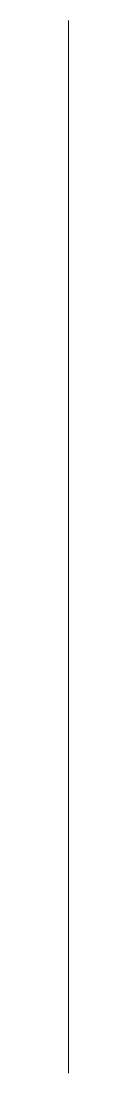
# Model space of a CAD drawing. Extents: x 65572 to 72871, y 30718 to 33858.
# Drawn here: x 67087.34 to 67087.34, y 32422.27 to 32430.98 of the extents above; entities that cross this region are included whole.
import ezdxf

# ---------------------------------------------------------------- set-up
doc = ezdxf.new("R2010")
doc.units = 0
doc.header["$LTSCALE"] = 0.5
doc.header["$MEASUREMENT"] = 0
doc.layers.add('Layout', color=154, linetype='CONTINUOUS', lineweight=5)

msp = doc.modelspace()

# ---------------------------------------------------------------- linework, layer by layer
at = {"layer": 'Layout', "linetype": 'ByBlock'}
msp.add_lwpolyline([(67087.336614, 32430.987653), (67087.336614, 32430.983289), (67087.336614, 32430.978925), (67087.336614, 32430.974562), (67087.336614, 32430.970198), (67087.336614, 32430.965834), (67087.336614, 32430.96147), (67087.336614, 32430.957107), (67087.336614, 32430.952743), (67087.336614, 32430.948379), (67087.336614, 32430.944015), (67087.336614, 32430.939652), (67087.336614, 32430.935288), (67087.336614, 32430.930924), (67087.336614, 32430.92656), (67087.336614, 32430.922197), (67087.336614, 32430.917833), (67087.336614, 32430.913469), (67087.336614, 32430.909105), (67087.336614, 32430.904742), (67087.336614, 32430.900378), (67087.336614, 32430.896014), (67087.336614, 32430.89165), (67087.336614, 32430.887287), (67087.336614, 32430.882923), (67087.336614, 32430.878559), (67087.336614, 32430.874195), (67087.336614, 32430.869832), (67087.336614, 32430.865468), (67087.336614, 32430.861104), (67087.336614, 32430.85674), (67087.336614, 32430.852377), (67087.336614, 32430.848013), (67087.336614, 32430.843649), (67087.336614, 32430.839285), (67087.336614, 32430.834922), (67087.336614, 32430.830558), (67087.336614, 32430.826194), (67087.336614, 32430.82183), (67087.336614, 32430.817467), (67087.336614, 32430.813103), (67087.336614, 32430.808739), (67087.336614, 32430.804375), (67087.336614, 32430.800012), (67087.336614, 32430.795648), (67087.336614, 32430.791284), (67087.336614, 32430.78692), (67087.336614, 32430.782557), (67087.336614, 32430.778193), (67087.336614, 32430.773829), (67087.336614, 32430.769465), (67087.336614, 32430.765102), (67087.336614, 32430.760738), (67087.336614, 32430.756374), (67087.336614, 32430.75201), (67087.336614, 32430.747647), (67087.336614, 32430.743283), (67087.336614, 32430.738919), (67087.336614, 32430.734556), (67087.336614, 32430.730192), (67087.336614, 32430.725828), (67087.336614, 32430.721464), (67087.336614, 32430.717101), (67087.336614, 32430.712737), (67087.336614, 32430.708373), (67087.336614, 32430.704009), (67087.336614, 32430.699646), (67087.336614, 32430.695282), (67087.336614, 32430.690918), (67087.336614, 32430.686554), (67087.336614, 32430.682191), (67087.336614, 32430.677827), (67087.336614, 32430.673463), (67087.336614, 32430.669099), (67087.336614, 32430.664736), (67087.336614, 32430.660372), (67087.336614, 32430.656008), (67087.336614, 32430.651644), (67087.336614, 32430.647281), (67087.336614, 32430.642917), (67087.336614, 32430.638553), (67087.336614, 32430.634189), (67087.336614, 32430.629826), (67087.336614, 32430.625462), (67087.336614, 32430.621098), (67087.336614, 32430.616734), (67087.336614, 32430.612371), (67087.336614, 32430.608007), (67087.336614, 32430.603643), (67087.336614, 32430.599279), (67087.336614, 32430.594916), (67087.336614, 32430.590552), (67087.336614, 32430.586188), (67087.336614, 32430.581824), (67087.336614, 32430.577461), (67087.336614, 32430.573097), (67087.336614, 32430.568733), (67087.336614, 32430.564369), (67087.336614, 32430.560006), (67087.336614, 32430.555642), (67087.336614, 32430.551278), (67087.336614, 32430.546914), (67087.336614, 32430.542551), (67087.336614, 32430.538187), (67087.336614, 32430.533823), (67087.336614, 32430.529459), (67087.336614, 32430.525096), (67087.336614, 32430.520732), (67087.336614, 32430.516368), (67087.336614, 32430.512004), (67087.336614, 32430.507641), (67087.336614, 32430.503277), (67087.336614, 32430.498913), (67087.336614, 32430.494549), (67087.336614, 32430.490186), (67087.336614, 32430.485822), (67087.336614, 32430.481458), (67087.336614, 32430.477094), (67087.336614, 32430.472731), (67087.336614, 32430.468367), (67087.336614, 32430.464003), (67087.336614, 32430.459639), (67087.336614, 32430.455276), (67087.336614, 32430.450912), (67087.336614, 32430.446548), (67087.336614, 32430.442184), (67087.336614, 32430.437821), (67087.336614, 32430.433457), (67087.336614, 32430.429093), (67087.336614, 32430.424729), (67087.336614, 32430.420366), (67087.336614, 32430.416002), (67087.336614, 32430.411638), (67087.336614, 32430.407274), (67087.336614, 32430.402911), (67087.336614, 32430.398547), (67087.336614, 32430.394183), (67087.336614, 32430.389819), (67087.336614, 32430.385456), (67087.336614, 32430.381092), (67087.336614, 32430.376728), (67087.336614, 32430.372364), (67087.336614, 32430.368001), (67087.336614, 32430.363637), (67087.336614, 32430.359273), (67087.336614, 32430.35491), (67087.336614, 32430.350546), (67087.336614, 32430.346182), (67087.336614, 32430.341818), (67087.336614, 32430.337455), (67087.336614, 32430.333091), (67087.336614, 32430.328727), (67087.336614, 32430.324363), (67087.336614, 32430.32), (67087.336614, 32430.315636), (67087.336614, 32430.311272), (67087.336614, 32430.306908), (67087.336614, 32430.302545), (67087.336614, 32430.298181), (67087.336614, 32430.293817), (67087.336614, 32430.289453), (67087.336614, 32430.28509), (67087.336614, 32430.280726), (67087.336614, 32430.276362), (67087.336614, 32430.271998), (67087.336614, 32430.267635), (67087.336614, 32430.263271), (67087.336614, 32430.258907), (67087.336614, 32430.254543), (67087.336614, 32430.25018), (67087.336614, 32430.245816), (67087.336614, 32430.241452), (67087.336614, 32430.237088), (67087.336614, 32430.232725), (67087.336614, 32430.228361), (67087.336614, 32430.223997), (67087.336614, 32430.219633), (67087.336614, 32430.21527), (67087.336614, 32430.210906), (67087.336614, 32430.206542), (67087.336614, 32430.202178), (67087.336614, 32430.197815), (67087.336614, 32430.193451), (67087.336614, 32430.189087), (67087.336614, 32430.184723), (67087.336614, 32430.18036), (67087.336614, 32430.175996), (67087.336614, 32430.171632), (67087.336614, 32430.167268), (67087.336614, 32430.162905), (67087.336614, 32430.158541), (67087.336614, 32430.154177), (67087.336614, 32430.149813), (67087.336614, 32430.14545), (67087.336614, 32430.141086), (67087.336614, 32430.136722), (67087.336614, 32430.132358), (67087.336614, 32430.127995), (67087.336614, 32430.123631), (67087.336614, 32430.119267), (67087.336614, 32430.114903), (67087.336614, 32430.11054), (67087.336614, 32430.106176), (67087.336614, 32430.101812), (67087.336614, 32430.097448), (67087.336614, 32430.093085), (67087.336614, 32430.088721), (67087.336614, 32430.084357), (67087.336614, 32430.079993), (67087.336614, 32430.07563), (67087.336614, 32430.071266), (67087.336614, 32430.066902), (67087.336614, 32430.062538), (67087.336614, 32430.058175), (67087.336614, 32430.053811), (67087.336614, 32430.049447), (67087.336614, 32430.045083), (67087.336614, 32430.04072), (67087.336614, 32430.036356), (67087.336614, 32430.031992), (67087.336614, 32430.027628), (67087.336614, 32430.023265), (67087.336614, 32430.018901), (67087.336614, 32430.014537), (67087.336614, 32430.010173), (67087.336614, 32430.00581), (67087.336614, 32430.001446), (67087.336614, 32429.997082), (67087.336614, 32429.992718), (67087.336614, 32429.988355), (67087.336614, 32429.983991), (67087.336614, 32429.979627), (67087.336614, 32429.975264), (67087.336614, 32429.9709), (67087.336614, 32429.966536), (67087.336614, 32429.962172), (67087.336614, 32429.957809), (67087.336614, 32429.953445), (67087.336614, 32429.949081), (67087.336614, 32429.944717), (67087.336614, 32429.940354), (67087.336614, 32429.93599), (67087.336614, 32429.931626), (67087.336614, 32429.927262), (67087.336614, 32429.922899), (67087.336614, 32429.918535), (67087.336614, 32429.914171), (67087.336614, 32429.909807), (67087.336614, 32429.905444), (67087.336614, 32429.90108), (67087.336614, 32429.896716), (67087.336614, 32429.892352), (67087.336614, 32429.887989), (67087.336614, 32429.883625), (67087.336614, 32429.879261), (67087.336614, 32429.874897), (67087.336614, 32429.870534), (67087.336614, 32429.86617), (67087.336614, 32429.861806), (67087.336614, 32429.857442), (67087.336614, 32429.853079), (67087.336614, 32429.848715), (67087.336614, 32429.844351), (67087.336614, 32429.839987), (67087.336614, 32429.835624), (67087.336614, 32429.83126), (67087.336614, 32429.826896), (67087.336614, 32429.822532), (67087.336614, 32429.818169), (67087.336614, 32429.813805), (67087.336614, 32429.809441), (67087.336614, 32429.805077), (67087.336614, 32429.800714), (67087.336614, 32429.79635), (67087.336614, 32429.791986), (67087.336614, 32429.787622), (67087.336614, 32429.783259), (67087.336614, 32429.778895), (67087.336614, 32429.774531), (67087.336614, 32429.770167), (67087.336614, 32429.765804), (67087.336614, 32429.76144), (67087.336614, 32429.757076), (67087.336614, 32429.752712), (67087.336614, 32429.748349), (67087.336614, 32429.743985), (67087.336614, 32429.739621), (67087.336614, 32429.735257), (67087.336614, 32429.730894), (67087.336614, 32429.72653), (67087.336614, 32429.722166), (67087.336614, 32429.717802), (67087.336614, 32429.713439), (67087.336614, 32429.709075), (67087.336614, 32429.704711), (67087.336614, 32429.700347), (67087.336614, 32429.695984), (67087.336614, 32429.69162), (67087.336614, 32429.687256), (67087.336614, 32429.682892), (67087.336614, 32429.678529), (67087.336614, 32429.674165), (67087.336614, 32429.669801), (67087.336614, 32429.665437), (67087.336614, 32429.661074), (67087.336614, 32429.65671), (67087.336614, 32429.652346), (67087.336614, 32429.647982), (67087.336614, 32429.643619), (67087.336614, 32429.639255), (67087.336614, 32429.634891), (67087.336614, 32429.630527), (67087.336614, 32429.626164), (67087.336614, 32429.6218), (67087.336614, 32429.617436), (67087.336614, 32429.613073), (67087.336614, 32429.608709), (67087.336614, 32429.604345), (67087.336614, 32429.599981), (67087.336614, 32429.595618), (67087.336614, 32429.591254), (67087.336614, 32429.58689), (67087.336614, 32429.582526), (67087.336614, 32429.578163), (67087.336614, 32429.573799), (67087.336614, 32429.569435), (67087.336614, 32429.565071), (67087.336614, 32429.560708), (67087.336614, 32429.556344), (67087.336614, 32429.55198), (67087.336614, 32429.547616), (67087.336614, 32429.542883), (67087.336614, 32429.537658), (67087.336614, 32429.532433), (67087.336614, 32429.527207), (67087.336614, 32429.521982), (67087.336614, 32429.516756), (67087.336614, 32429.511531), (67087.336614, 32429.506306), (67087.336614, 32429.50108), (67087.336614, 32429.495855), (67087.336614, 32429.49063), (67087.336614, 32429.485404), (67087.336614, 32429.480179), (67087.336614, 32429.474954), (67087.336614, 32429.469728), (67087.336614, 32429.464503), (67087.336614, 32429.459277), (67087.336614, 32429.454052), (67087.336614, 32429.448827), (67087.336614, 32429.443601), (67087.336614, 32429.438376), (67087.336614, 32429.433151), (67087.336614, 32429.427925), (67087.336614, 32429.4227), (67087.336614, 32429.417475), (67087.336614, 32429.412249), (67087.336614, 32429.407024), (67087.336614, 32429.401798), (67087.336614, 32429.396573), (67087.336614, 32429.391348), (67087.336614, 32429.386122), (67087.336614, 32429.380897), (67087.336614, 32429.375672), (67087.336614, 32429.370446), (67087.336614, 32429.365221), (67087.336614, 32429.359996), (67087.336614, 32429.35477), (67087.336614, 32429.349545), (67087.336614, 32429.344319), (67087.336614, 32429.339094), (67087.336614, 32429.333869), (67087.336614, 32429.328643), (67087.336614, 32429.323418), (67087.336614, 32429.318193), (67087.336614, 32429.312967), (67087.336614, 32429.307742), (67087.336614, 32429.302517), (67087.336614, 32429.297291), (67087.336614, 32429.292066), (67087.336614, 32429.28684), (67087.336614, 32429.281615), (67087.336614, 32429.27639), (67087.336614, 32429.271164), (67087.336614, 32429.265939), (67087.336614, 32429.260714), (67087.336614, 32429.255488), (67087.336614, 32429.250263), (67087.336614, 32429.245038), (67087.336614, 32429.239812), (67087.336614, 32429.234587), (67087.336614, 32429.229361), (67087.336614, 32429.224136), (67087.336614, 32429.218911), (67087.336614, 32429.213685), (67087.336614, 32429.20846), (67087.336614, 32429.203235), (67087.336614, 32429.198009), (67087.336614, 32429.192784), (67087.336614, 32429.187559), (67087.336614, 32429.182333), (67087.336614, 32429.177108), (67087.336614, 32429.171882), (67087.336614, 32429.166657), (67087.336614, 32429.161432), (67087.336614, 32429.156206), (67087.336614, 32429.150981), (67087.336614, 32429.145756), (67087.336614, 32429.14053), (67087.336614, 32429.135305), (67087.336614, 32429.13008), (67087.336614, 32429.124854), (67087.336614, 32429.119629), (67087.336614, 32429.114403), (67087.336614, 32429.109178), (67087.336614, 32429.103953), (67087.336614, 32429.098727), (67087.336614, 32429.093502), (67087.336614, 32429.088277), (67087.336614, 32429.083051), (67087.336614, 32429.077826), (67087.336614, 32429.072601), (67087.336614, 32429.067375), (67087.336614, 32429.06215), (67087.336614, 32429.056924), (67087.336614, 32429.051699), (67087.336614, 32429.046474), (67087.336614, 32429.041248), (67087.336614, 32429.036023), (67087.336614, 32429.030798), (67087.336614, 32429.025572), (67087.336614, 32429.020347), (67087.336614, 32429.015122), (67087.336614, 32429.009896), (67087.336614, 32429.004671), (67087.336614, 32428.999445), (67087.336614, 32428.99422), (67087.336614, 32428.988995), (67087.336614, 32428.983769), (67087.336614, 32428.978544), (67087.336614, 32428.973319), (67087.336614, 32428.968093), (67087.336614, 32428.962868), (67087.336614, 32428.957643), (67087.336614, 32428.952417), (67087.336614, 32428.947192), (67087.336614, 32428.941966), (67087.336614, 32428.936741), (67087.336614, 32428.931516), (67087.336614, 32428.92629), (67087.336614, 32428.921065), (67087.336614, 32428.91584), (67087.336614, 32428.910614), (67087.336614, 32428.905389), (67087.336614, 32428.900164), (67087.336614, 32428.894938), (67087.336614, 32428.889713), (67087.336614, 32428.884487), (67087.336614, 32428.879262), (67087.336614, 32428.874037), (67087.336614, 32428.868811), (67087.336614, 32428.863586), (67087.336614, 32428.858361), (67087.336614, 32428.853135), (67087.336614, 32428.84791), (67087.336614, 32428.842685), (67087.336614, 32428.837459), (67087.336614, 32428.832234), (67087.336614, 32428.827008), (67087.336614, 32428.821783), (67087.336614, 32428.816558), (67087.336614, 32428.811332), (67087.336614, 32428.806107), (67087.336614, 32428.800882), (67087.336614, 32428.795656), (67087.336614, 32428.790431), (67087.336614, 32428.785206), (67087.336614, 32428.77998), (67087.336614, 32428.774755), (67087.336614, 32428.769529), (67087.336614, 32428.764304), (67087.336614, 32428.759079), (67087.336614, 32428.753853), (67087.336614, 32428.748628), (67087.336614, 32428.743403), (67087.336614, 32428.738177), (67087.336614, 32428.732952), (67087.336614, 32428.727727), (67087.336614, 32428.722501), (67087.336614, 32428.717276), (67087.336614, 32428.71205), (67087.336614, 32428.706825), (67087.336614, 32428.7016), (67087.336614, 32428.696374), (67087.336614, 32428.691149), (67087.336614, 32428.685924), (67087.336614, 32428.680698), (67087.336614, 32428.675473), (67087.336614, 32428.670248), (67087.336614, 32428.665022), (67087.336614, 32428.659797), (67087.336614, 32428.654571), (67087.336614, 32428.649346), (67087.336614, 32428.644121), (67087.336614, 32428.638895), (67087.336614, 32428.63367), (67087.336614, 32428.628445), (67087.336614, 32428.623219), (67087.336614, 32428.617994), (67087.336614, 32428.612769), (67087.336614, 32428.607543), (67087.336614, 32428.602318), (67087.336614, 32428.597092), (67087.336614, 32428.591867), (67087.336614, 32428.586642), (67087.336614, 32428.581416), (67087.336614, 32428.576191), (67087.336614, 32428.570966), (67087.336614, 32428.56574), (67087.336614, 32428.560515), (67087.336614, 32428.555289), (67087.336614, 32428.550064), (67087.336614, 32428.544839), (67087.336614, 32428.539613), (67087.336614, 32428.534388), (67087.336614, 32428.529163), (67087.336614, 32428.523937), (67087.336614, 32428.518712), (67087.336614, 32428.513487), (67087.336614, 32428.508261), (67087.336614, 32428.503036), (67087.336614, 32428.49781), (67087.336614, 32428.492585), (67087.336614, 32428.48736), (67087.336614, 32428.482134), (67087.336614, 32428.476909), (67087.336614, 32428.471684), (67087.336614, 32428.466458), (67087.336614, 32428.461233), (67087.336614, 32428.456008), (67087.336614, 32428.450782), (67087.336614, 32428.445557), (67087.336614, 32428.440331), (67087.336614, 32428.435106), (67087.336614, 32428.429881), (67087.336614, 32428.424655), (67087.336614, 32428.41943), (67087.336614, 32428.414205), (67087.336614, 32428.408979), (67087.336614, 32428.403754), (67087.336614, 32428.398529), (67087.336614, 32428.393303), (67087.336614, 32428.388078), (67087.336614, 32428.382852), (67087.336614, 32428.377627), (67087.336614, 32428.372402), (67087.336614, 32428.367176), (67087.336614, 32428.361951), (67087.336614, 32428.356726), (67087.336614, 32428.3515), (67087.336614, 32428.346275), (67087.336614, 32428.34105), (67087.336614, 32428.335824), (67087.336614, 32428.330599), (67087.336614, 32428.325373), (67087.336614, 32428.320148), (67087.336614, 32428.314923), (67087.336614, 32428.309697), (67087.336614, 32428.304472), (67087.336614, 32428.299247), (67087.336614, 32428.294021), (67087.336614, 32428.288796), (67087.336614, 32428.283571), (67087.336614, 32428.278345), (67087.336614, 32428.27312), (67087.336614, 32428.267894), (67087.336614, 32428.262669), (67087.336614, 32428.257444), (67087.336614, 32428.252218), (67087.336614, 32428.246993), (67087.336614, 32428.241768), (67087.336614, 32428.236542), (67087.336614, 32428.231317), (67087.336614, 32428.226092), (67087.336614, 32428.220866), (67087.336614, 32428.215641), (67087.336614, 32428.210415), (67087.336614, 32428.20519), (67087.336614, 32428.199965), (67087.336614, 32428.194739), (67087.336614, 32428.189514), (67087.336614, 32428.184289), (67087.336614, 32428.179063), (67087.336614, 32428.173838), (67087.336614, 32428.168613), (67087.336614, 32428.163387), (67087.336614, 32428.158162), (67087.336614, 32428.152936), (67087.336614, 32428.147711), (67087.336614, 32428.142486), (67087.336614, 32428.13726), (67087.336614, 32428.132035), (67087.336614, 32428.12681), (67087.336614, 32428.121584), (67087.336614, 32428.116359), (67087.336614, 32428.111134), (67087.336614, 32428.105908), (67087.336614, 32428.100683), (67087.336614, 32428.095457), (67087.336614, 32428.090232), (67087.336614, 32428.085007), (67087.336614, 32428.079781), (67087.336614, 32428.074556), (67087.336614, 32428.069331), (67087.336614, 32428.064105), (67087.336614, 32428.05888), (67087.336614, 32428.053655), (67087.336614, 32428.048429), (67087.336614, 32428.043204), (67087.336614, 32428.037978), (67087.336614, 32428.032753), (67087.336614, 32428.027528), (67087.336614, 32428.022302), (67087.336614, 32428.017077), (67087.336614, 32428.011852), (67087.336614, 32428.006626), (67087.336614, 32428.001401), (67087.336614, 32427.996176), (67087.336614, 32427.99095), (67087.336614, 32427.985725), (67087.336614, 32427.980499), (67087.336614, 32427.975274), (67087.336614, 32427.970049), (67087.336614, 32427.964823), (67087.336614, 32427.959598), (67087.336614, 32427.954373), (67087.336614, 32427.949147), (67087.336614, 32427.943922), (67087.336614, 32427.938697), (67087.336614, 32427.933471), (67087.336614, 32427.928246), (67087.336614, 32427.92302), (67087.336614, 32427.917795), (67087.336614, 32427.91257), (67087.336614, 32427.907344), (67087.336614, 32427.902119), (67087.336614, 32427.896894), (67087.336614, 32427.891668), (67087.336614, 32427.886443), (67087.336614, 32427.881218), (67087.336614, 32427.875992), (67087.336614, 32427.870767), (67087.336614, 32427.865541), (67087.336614, 32427.860316), (67087.336614, 32427.855091), (67087.336614, 32427.849865), (67087.336614, 32427.84464), (67087.336614, 32427.839415), (67087.336614, 32427.834189), (67087.336614, 32427.828964), (67087.336614, 32427.823739), (67087.336614, 32427.818513), (67087.336614, 32427.813288), (67087.336614, 32427.808062), (67087.336614, 32427.802837), (67087.336614, 32427.797612), (67087.336614, 32427.792386), (67087.336614, 32427.787161), (67087.336614, 32427.781936), (67087.336614, 32427.77671), (67087.336614, 32427.771485), (67087.336614, 32427.76626), (67087.336614, 32427.761034), (67087.336614, 32427.755809), (67087.336614, 32427.750583), (67087.336614, 32427.745358), (67087.336614, 32427.740133), (67087.336614, 32427.734907), (67087.336614, 32427.729682), (67087.336614, 32427.724457), (67087.336614, 32427.719231), (67087.336614, 32427.714006), (67087.336614, 32427.708781), (67087.336614, 32427.703555), (67087.336614, 32427.69833), (67087.336614, 32427.693104), (67087.336614, 32427.687879), (67087.336614, 32427.682654), (67087.336614, 32427.677257), (67087.336614, 32427.671432), (67087.336614, 32427.665607), (67087.336614, 32427.659782), (67087.336614, 32427.653957), (67087.336614, 32427.648132), (67087.336614, 32427.642307), (67087.336614, 32427.636482), (67087.336614, 32427.630657), (67087.336614, 32427.624832), (67087.336614, 32427.619007), (67087.336614, 32427.613182), (67087.336614, 32427.607358), (67087.336614, 32427.601533), (67087.336614, 32427.595708), (67087.336614, 32427.589883), (67087.336614, 32427.584058), (67087.336614, 32427.578233), (67087.336614, 32427.572408), (67087.336614, 32427.566583), (67087.336614, 32427.560758), (67087.336614, 32427.554933), (67087.336614, 32427.549108), (67087.336614, 32427.543283), (67087.336614, 32427.537458), (67087.336614, 32427.531633), (67087.336614, 32427.525808), (67087.336614, 32427.519983), (67087.336614, 32427.514158), (67087.336614, 32427.508333), (67087.336614, 32427.502508), (67087.336614, 32427.496683), (67087.336614, 32427.490858), (67087.336614, 32427.485033), (67087.336614, 32427.479208), (67087.336614, 32427.473383), (67087.336614, 32427.467559), (67087.336614, 32427.461734), (67087.336614, 32427.455909), (67087.336614, 32427.450084), (67087.336614, 32427.444259), (67087.336614, 32427.438434), (67087.336614, 32427.432609), (67087.336614, 32427.426784), (67087.336614, 32427.420959), (67087.336614, 32427.415134), (67087.336614, 32427.409309), (67087.336614, 32427.403484), (67087.336614, 32427.397659), (67087.336614, 32427.391834), (67087.336614, 32427.386009), (67087.336614, 32427.380184), (67087.336614, 32427.374359), (67087.336614, 32427.368534), (67087.336614, 32427.362709), (67087.336614, 32427.356884), (67087.336614, 32427.351059), (67087.336614, 32427.345234), (67087.336614, 32427.339409), (67087.336614, 32427.333584), (67087.336614, 32427.327759), (67087.336614, 32427.321935), (67087.336614, 32427.31611), (67087.336614, 32427.310285), (67087.336614, 32427.30446), (67087.336614, 32427.298635), (67087.336614, 32427.29281), (67087.336614, 32427.286985), (67087.336614, 32427.28116), (67087.336614, 32427.275335), (67087.336614, 32427.26951), (67087.336614, 32427.263685), (67087.336614, 32427.25786), (67087.336614, 32427.252035), (67087.336614, 32427.24621), (67087.336614, 32427.240385), (67087.336614, 32427.23456), (67087.336614, 32427.228735), (67087.336614, 32427.22291), (67087.336614, 32427.217085), (67087.336614, 32427.21126), (67087.336614, 32427.205435), (67087.336614, 32427.19961), (67087.336614, 32427.193785), (67087.336614, 32427.18796), (67087.336614, 32427.182136), (67087.336614, 32427.176311), (67087.336614, 32427.170486), (67087.336614, 32427.164661), (67087.336614, 32427.158836), (67087.336614, 32427.153011), (67087.336614, 32427.147186), (67087.336614, 32427.141361), (67087.336614, 32427.135536), (67087.336614, 32427.129711), (67087.336614, 32427.123886), (67087.336614, 32427.118061), (67087.336614, 32427.112236), (67087.336614, 32427.106411), (67087.336614, 32427.100586), (67087.336614, 32427.094761), (67087.336614, 32427.088936), (67087.336614, 32427.083111), (67087.336614, 32427.077286), (67087.336614, 32427.071461), (67087.336614, 32427.065636), (67087.336614, 32427.059811), (67087.336614, 32427.053986), (67087.336614, 32427.048161), (67087.336614, 32427.042336), (67087.336614, 32427.036512), (67087.336614, 32427.030687), (67087.336614, 32427.024862), (67087.336614, 32427.019037), (67087.336614, 32427.013212), (67087.336614, 32427.007387), (67087.336614, 32427.001562), (67087.336614, 32426.995737), (67087.336614, 32426.989912), (67087.336614, 32426.984087), (67087.336614, 32426.978262), (67087.336614, 32426.972437), (67087.336614, 32426.966612), (67087.336614, 32426.960787), (67087.336614, 32426.954962), (67087.336614, 32426.949137), (67087.336614, 32426.943312), (67087.336614, 32426.937487), (67087.336614, 32426.931662), (67087.336614, 32426.925837), (67087.336614, 32426.920012), (67087.336614, 32426.914187), (67087.336614, 32426.908362), (67087.336614, 32426.902537), (67087.336614, 32426.896713), (67087.336614, 32426.890888), (67087.336614, 32426.885063), (67087.336614, 32426.879238), (67087.336614, 32426.873413), (67087.336614, 32426.867588), (67087.336614, 32426.861763), (67087.336614, 32426.855938), (67087.336614, 32426.850113), (67087.336614, 32426.844288), (67087.336614, 32426.838463), (67087.336614, 32426.832638), (67087.336614, 32426.826813), (67087.336614, 32426.820988), (67087.336614, 32426.815163), (67087.336614, 32426.809338), (67087.336614, 32426.803513), (67087.336614, 32426.797688), (67087.336614, 32426.791863), (67087.336614, 32426.786038), (67087.336614, 32426.780213), (67087.336614, 32426.774388), (67087.336614, 32426.768563), (67087.336614, 32426.762738), (67087.336614, 32426.756913), (67087.336614, 32426.751089), (67087.336614, 32426.745264), (67087.336614, 32426.739439), (67087.336614, 32426.733614), (67087.336614, 32426.727789), (67087.336614, 32426.721964), (67087.336614, 32426.716139), (67087.336614, 32426.710314), (67087.336614, 32426.704489), (67087.336614, 32426.698664), (67087.336614, 32426.692839), (67087.336614, 32426.687014), (67087.336614, 32426.681189), (67087.336614, 32426.675364), (67087.336614, 32426.669539), (67087.336614, 32426.663714), (67087.336614, 32426.657889), (67087.336614, 32426.652064), (67087.336614, 32426.646239), (67087.336614, 32426.640414), (67087.336614, 32426.634589), (67087.336614, 32426.628764), (67087.336614, 32426.622939), (67087.336614, 32426.617114), (67087.336614, 32426.61129), (67087.336614, 32426.605465), (67087.336614, 32426.59964), (67087.336614, 32426.593815), (67087.336614, 32426.58799), (67087.336614, 32426.582165), (67087.336614, 32426.57634), (67087.336614, 32426.570515), (67087.336614, 32426.56469), (67087.336614, 32426.558865), (67087.336614, 32426.55304), (67087.336614, 32426.547215), (67087.336614, 32426.54139), (67087.336614, 32426.535565), (67087.336614, 32426.52974), (67087.336614, 32426.523915), (67087.336614, 32426.51809), (67087.336614, 32426.512265), (67087.336614, 32426.50644), (67087.336614, 32426.500615), (67087.336614, 32426.49479), (67087.336614, 32426.488965), (67087.336614, 32426.48314), (67087.336614, 32426.477315), (67087.336614, 32426.47149), (67087.336614, 32426.465666), (67087.336614, 32426.459841), (67087.336614, 32426.454016), (67087.336614, 32426.448191), (67087.336614, 32426.442366), (67087.336614, 32426.436541), (67087.336614, 32426.430716), (67087.336614, 32426.424891), (67087.336614, 32426.419066), (67087.336614, 32426.413241), (67087.336614, 32426.407416), (67087.336614, 32426.401591), (67087.336614, 32426.395766), (67087.336614, 32426.389941), (67087.336614, 32426.384116), (67087.336614, 32426.378291), (67087.336614, 32426.372466), (67087.336614, 32426.366641), (67087.336614, 32426.360816), (67087.336614, 32426.354991), (67087.336614, 32426.349166), (67087.336614, 32426.343341), (67087.336614, 32426.337516), (67087.336614, 32426.331691), (67087.336614, 32426.325867), (67087.336614, 32426.320042), (67087.336614, 32426.314217), (67087.336614, 32426.308392), (67087.336614, 32426.302567), (67087.336614, 32426.296742), (67087.336614, 32426.290917), (67087.336614, 32426.285092), (67087.336614, 32426.279267), (67087.336614, 32426.273442), (67087.336614, 32426.267617), (67087.336614, 32426.261792), (67087.336614, 32426.255967), (67087.336614, 32426.250142), (67087.336614, 32426.244317), (67087.336614, 32426.238492), (67087.336614, 32426.232667), (67087.336614, 32426.226842), (67087.336614, 32426.221017), (67087.336614, 32426.215192), (67087.336614, 32426.209367), (67087.336614, 32426.203542), (67087.336614, 32426.197717), (67087.336614, 32426.191892), (67087.336614, 32426.186067), (67087.336614, 32426.180243), (67087.336614, 32426.174418), (67087.336614, 32426.168593), (67087.336614, 32426.162768), (67087.336614, 32426.156943), (67087.336614, 32426.151118), (67087.336614, 32426.145293), (67087.336614, 32426.139468), (67087.336614, 32426.133643), (67087.336614, 32426.127818), (67087.336614, 32426.121993), (67087.336614, 32426.116168), (67087.336614, 32426.110343), (67087.336614, 32426.104518), (67087.336614, 32426.098693), (67087.336614, 32426.092868), (67087.336614, 32426.087043), (67087.336614, 32426.081218), (67087.336614, 32426.075393), (67087.336614, 32426.069568), (67087.336614, 32426.063743), (67087.336614, 32426.057918), (67087.336614, 32426.052093), (67087.336614, 32426.046268), (67087.336614, 32426.040444), (67087.336614, 32426.034619), (67087.336614, 32426.028794), (67087.336614, 32426.022969), (67087.336614, 32426.017144), (67087.336614, 32426.011319), (67087.336614, 32426.005494), (67087.336614, 32425.999669), (67087.336614, 32425.993844), (67087.336614, 32425.988019), (67087.336614, 32425.982194), (67087.336614, 32425.976369), (67087.336614, 32425.970544), (67087.336614, 32425.964719), (67087.336614, 32425.958894), (67087.336614, 32425.953069), (67087.336614, 32425.947244), (67087.336614, 32425.941419), (67087.336614, 32425.935594), (67087.336614, 32425.929769), (67087.336614, 32425.923944), (67087.336614, 32425.918119), (67087.336614, 32425.912294), (67087.336614, 32425.906469), (67087.336614, 32425.900644), (67087.336614, 32425.89482), (67087.336614, 32425.888995), (67087.336614, 32425.88317), (67087.336614, 32425.877345), (67087.336614, 32425.87152), (67087.336614, 32425.865695), (67087.336614, 32425.85987), (67087.336614, 32425.854045), (67087.336614, 32425.84822), (67087.336614, 32425.842395), (67087.336614, 32425.83657), (67087.336614, 32425.830745), (67087.336614, 32425.82492), (67087.336614, 32425.819095), (67087.336614, 32425.81327), (67087.336614, 32425.807445), (67087.336614, 32425.80162), (67087.336614, 32425.795795), (67087.336614, 32425.78997), (67087.336614, 32425.784145), (67087.336614, 32425.77832), (67087.336614, 32425.772495), (67087.336614, 32425.76667), (67087.336614, 32425.760845), (67087.336614, 32425.755021), (67087.336614, 32425.749196), (67087.336614, 32425.743371), (67087.336614, 32425.737546), (67087.336614, 32425.731721), (67087.336614, 32425.725896), (67087.336614, 32425.720071), (67087.336614, 32425.714246), (67087.336614, 32425.708421), (67087.336614, 32425.702596), (67087.336614, 32425.696771), (67087.336614, 32425.690946), (67087.336614, 32425.685121), (67087.336614, 32425.679296), (67087.336614, 32425.673471), (67087.336614, 32425.667646), (67087.336614, 32425.661821), (67087.336614, 32425.655996), (67087.336614, 32425.650171), (67087.336614, 32425.644346), (67087.336614, 32425.638521), (67087.336614, 32425.632696), (67087.336614, 32425.626871), (67087.336614, 32425.621046), (67087.336614, 32425.615221), (67087.336614, 32425.609397), (67087.336614, 32425.603572), (67087.336614, 32425.597703), (67087.336614, 32425.59157), (67087.336614, 32425.585438), (67087.336614, 32425.579305), (67087.336614, 32425.573173), (67087.336614, 32425.56704), (67087.336614, 32425.560908), (67087.336614, 32425.554775), (67087.336614, 32425.548643), (67087.336614, 32425.54251), (67087.336614, 32425.536378), (67087.336614, 32425.530246), (67087.336614, 32425.524113), (67087.336614, 32425.517981), (67087.336614, 32425.511848), (67087.336614, 32425.505716), (67087.336614, 32425.499583), (67087.336614, 32425.493451), (67087.336614, 32425.487318), (67087.336614, 32425.481186), (67087.336614, 32425.475053), (67087.336614, 32425.468921), (67087.336614, 32425.462788), (67087.336614, 32425.456656), (67087.336614, 32425.450523), (67087.336614, 32425.444391), (67087.336614, 32425.438259), (67087.336614, 32425.432126), (67087.336614, 32425.425994), (67087.336614, 32425.419861), (67087.336614, 32425.413729), (67087.336614, 32425.407596), (67087.336614, 32425.401464), (67087.336614, 32425.395331), (67087.336614, 32425.389199), (67087.336614, 32425.383066), (67087.336614, 32425.376934), (67087.336614, 32425.370801), (67087.336614, 32425.364669), (67087.336614, 32425.358536), (67087.336614, 32425.352404), (67087.336614, 32425.346272), (67087.336614, 32425.340139), (67087.336614, 32425.334007), (67087.336614, 32425.327874), (67087.336614, 32425.321742), (67087.336614, 32425.315609), (67087.336614, 32425.309477), (67087.336614, 32425.303344), (67087.336614, 32425.297212), (67087.336614, 32425.291079), (67087.336614, 32425.284947), (67087.336614, 32425.278814), (67087.336614, 32425.272682), (67087.336614, 32425.266549), (67087.336614, 32425.260417), (67087.336614, 32425.254285), (67087.336614, 32425.248152), (67087.336614, 32425.24202), (67087.336614, 32425.235887), (67087.336614, 32425.229755), (67087.336614, 32425.223622), (67087.336614, 32425.21749), (67087.336614, 32425.211357), (67087.336614, 32425.205225), (67087.336614, 32425.199092), (67087.336614, 32425.19296), (67087.336614, 32425.186827), (67087.336614, 32425.180695), (67087.336614, 32425.174562), (67087.336614, 32425.16843), (67087.336614, 32425.162298), (67087.336614, 32425.156165), (67087.336614, 32425.150033), (67087.336614, 32425.1439), (67087.336614, 32425.137768), (67087.336614, 32425.131635), (67087.336614, 32425.125503), (67087.336614, 32425.11937), (67087.336614, 32425.113238), (67087.336614, 32425.107105), (67087.336614, 32425.100973), (67087.336614, 32425.09484), (67087.336614, 32425.088708), (67087.336614, 32425.082575), (67087.336614, 32425.076443), (67087.336614, 32425.070311), (67087.336614, 32425.064178), (67087.336614, 32425.058046), (67087.336614, 32425.051913), (67087.336614, 32425.045781), (67087.336614, 32425.039648), (67087.336614, 32425.033516), (67087.336614, 32425.027383), (67087.336614, 32425.021251), (67087.336614, 32425.015118), (67087.336614, 32425.008986), (67087.336614, 32425.002853), (67087.336614, 32424.996721), (67087.336614, 32424.990588), (67087.336614, 32424.984456), (67087.336614, 32424.978324), (67087.336614, 32424.972191), (67087.336614, 32424.966059), (67087.336614, 32424.959926), (67087.336614, 32424.953794), (67087.336614, 32424.947661), (67087.336614, 32424.941529), (67087.336614, 32424.935396), (67087.336614, 32424.929264), (67087.336614, 32424.923131), (67087.336614, 32424.916999), (67087.336614, 32424.910866), (67087.336614, 32424.904734), (67087.336614, 32424.898601), (67087.336614, 32424.892469), (67087.336614, 32424.886337), (67087.336614, 32424.880204), (67087.336614, 32424.874072), (67087.336614, 32424.867939), (67087.336614, 32424.861807), (67087.336614, 32424.855674), (67087.336614, 32424.849542), (67087.336614, 32424.843409), (67087.336614, 32424.837277), (67087.336614, 32424.831144), (67087.336614, 32424.825012), (67087.336614, 32424.818879), (67087.336614, 32424.812747), (67087.336614, 32424.806614), (67087.336614, 32424.800482), (67087.336614, 32424.79435), (67087.336614, 32424.788217), (67087.336614, 32424.782085), (67087.336614, 32424.775952), (67087.336614, 32424.76982), (67087.336614, 32424.763687), (67087.336614, 32424.757555), (67087.336614, 32424.751422), (67087.336614, 32424.74529), (67087.336614, 32424.739157), (67087.336614, 32424.733025), (67087.336614, 32424.726892), (67087.336614, 32424.72076), (67087.336614, 32424.714627), (67087.336614, 32424.708495), (67087.336614, 32424.702363), (67087.336614, 32424.69623), (67087.336614, 32424.690098), (67087.336614, 32424.683965), (67087.336614, 32424.677833), (67087.336614, 32424.6717), (67087.336614, 32424.665568), (67087.336614, 32424.659435), (67087.336614, 32424.653303), (67087.336614, 32424.64717), (67087.336614, 32424.641038), (67087.336614, 32424.634905), (67087.336614, 32424.628773), (67087.336614, 32424.62264), (67087.336614, 32424.616508), (67087.336614, 32424.610376), (67087.336614, 32424.604243), (67087.336614, 32424.598111), (67087.336614, 32424.591978), (67087.336614, 32424.585846), (67087.336614, 32424.579713), (67087.336614, 32424.573581), (67087.336614, 32424.567448), (67087.336614, 32424.561316), (67087.336614, 32424.555183), (67087.336614, 32424.549051), (67087.336614, 32424.542918), (67087.336614, 32424.536786), (67087.336614, 32424.530653), (67087.336614, 32424.524521), (67087.336614, 32424.518389), (67087.336614, 32424.512256), (67087.336614, 32424.506124), (67087.336614, 32424.499991), (67087.336614, 32424.493859), (67087.336614, 32424.487726), (67087.336614, 32424.481594), (67087.336614, 32424.475461), (67087.336614, 32424.469329), (67087.336614, 32424.463196), (67087.336614, 32424.457064), (67087.336614, 32424.450931), (67087.336614, 32424.444799), (67087.336614, 32424.438666), (67087.336614, 32424.432534), (67087.336614, 32424.426402), (67087.336614, 32424.420269), (67087.336614, 32424.414137), (67087.336614, 32424.408004), (67087.336614, 32424.401872), (67087.336614, 32424.395739), (67087.336614, 32424.389607), (67087.336614, 32424.383474), (67087.336614, 32424.377342), (67087.336614, 32424.371209), (67087.336614, 32424.365077), (67087.336614, 32424.358944), (67087.336614, 32424.352812), (67087.336614, 32424.346679), (67087.336614, 32424.340547), (67087.336614, 32424.334415), (67087.336614, 32424.328282), (67087.336614, 32424.32215), (67087.336614, 32424.316017), (67087.336614, 32424.309885), (67087.336614, 32424.303752), (67087.336614, 32424.29762), (67087.336614, 32424.291487), (67087.336614, 32424.285355), (67087.336614, 32424.279222), (67087.336614, 32424.27309), (67087.336614, 32424.266957), (67087.336614, 32424.260825), (67087.336614, 32424.254692), (67087.336614, 32424.24856), (67087.336614, 32424.242428), (67087.336614, 32424.236295), (67087.336614, 32424.230163), (67087.336614, 32424.22403), (67087.336614, 32424.217898), (67087.336614, 32424.211765), (67087.336614, 32424.205633), (67087.336614, 32424.1995), (67087.336614, 32424.193368), (67087.336614, 32424.187235), (67087.336614, 32424.181103), (67087.336614, 32424.17497), (67087.336614, 32424.168838), (67087.336614, 32424.162705), (67087.336614, 32424.156573), (67087.336614, 32424.150441), (67087.336614, 32424.144308), (67087.336614, 32424.138176), (67087.336614, 32424.132043), (67087.336614, 32424.125911), (67087.336614, 32424.119778), (67087.336614, 32424.113646), (67087.336614, 32424.107513), (67087.336614, 32424.101381), (67087.336614, 32424.095248), (67087.336614, 32424.089116), (67087.336614, 32424.082983), (67087.336614, 32424.076851), (67087.336614, 32424.070718), (67087.336614, 32424.064586), (67087.336614, 32424.058454), (67087.336614, 32424.052321), (67087.336614, 32424.046189), (67087.336614, 32424.040056), (67087.336614, 32424.033924), (67087.336614, 32424.027791), (67087.336614, 32424.021659), (67087.336614, 32424.015526), (67087.336614, 32424.009394), (67087.336614, 32424.003261), (67087.336614, 32423.997129), (67087.336614, 32423.990996), (67087.336614, 32423.984864), (67087.336614, 32423.978731), (67087.336614, 32423.972599), (67087.336614, 32423.966467), (67087.336614, 32423.960334), (67087.336614, 32423.954202), (67087.336614, 32423.948069), (67087.336614, 32423.941937), (67087.336614, 32423.935804), (67087.336614, 32423.929672), (67087.336614, 32423.923539), (67087.336614, 32423.917407), (67087.336614, 32423.911274), (67087.336614, 32423.905142), (67087.336614, 32423.899009), (67087.336614, 32423.892877), (67087.336614, 32423.886744), (67087.336614, 32423.880612), (67087.336614, 32423.87448), (67087.336614, 32423.868347), (67087.336614, 32423.862215), (67087.336614, 32423.856082), (67087.336614, 32423.84995), (67087.336614, 32423.843817), (67087.336614, 32423.837685), (67087.336614, 32423.831552), (67087.336614, 32423.82542), (67087.336614, 32423.819287), (67087.336614, 32423.813155), (67087.336614, 32423.807022), (67087.336614, 32423.80089), (67087.336614, 32423.794757), (67087.336614, 32423.788625), (67087.336614, 32423.782493), (67087.336614, 32423.77636), (67087.336614, 32423.770228), (67087.336614, 32423.764095), (67087.336614, 32423.757963), (67087.336614, 32423.75183), (67087.336614, 32423.745698), (67087.336614, 32423.739565), (67087.336614, 32423.733433), (67087.336614, 32423.7273), (67087.336614, 32423.721168), (67087.336614, 32423.715035), (67087.336614, 32423.708903), (67087.336614, 32423.70277), (67087.336614, 32423.696638), (67087.336614, 32423.690506), (67087.336614, 32423.684373), (67087.336614, 32423.678241), (67087.336614, 32423.672108), (67087.336614, 32423.665976), (67087.336614, 32423.659843), (67087.336614, 32423.653711), (67087.336614, 32423.647578), (67087.336614, 32423.641446), (67087.336614, 32423.635313), (67087.336614, 32423.629181), (67087.336614, 32423.623048), (67087.336614, 32423.616916), (67087.336614, 32423.610783), (67087.336614, 32423.604651), (67087.336614, 32423.598519), (67087.336614, 32423.592386), (67087.336614, 32423.586254), (67087.336614, 32423.580121), (67087.336614, 32423.573989), (67087.336614, 32423.567856), (67087.336614, 32423.561724), (67087.336614, 32423.555591), (67087.336614, 32423.549459), (67087.336614, 32423.543326), (67087.336614, 32423.537194), (67087.336614, 32423.531061), (67087.336614, 32423.524929), (67087.336614, 32423.518796), (67087.336614, 32423.512664), (67087.336614, 32423.506532), (67087.336614, 32423.500399), (67087.336614, 32423.494267), (67087.336614, 32423.488134), (67087.336614, 32423.482002), (67087.336614, 32423.475869), (67087.336614, 32423.469737), (67087.336614, 32423.463604), (67087.336614, 32423.457472), (67087.336614, 32423.451339), (67087.336614, 32423.445207), (67087.336614, 32423.439074), (67087.336614, 32423.432942), (67087.336614, 32423.426809), (67087.336614, 32423.420677), (67087.336614, 32423.414545), (67087.336614, 32423.408412), (67087.336614, 32423.40228), (67087.336614, 32423.396147), (67087.336614, 32423.390015), (67087.336614, 32423.383882), (67087.336614, 32423.37775), (67087.336614, 32423.371617), (67087.336614, 32423.365485), (67087.336614, 32423.359352), (67087.336614, 32423.35322), (67087.336614, 32423.347087), (67087.336614, 32423.340955), (67087.336614, 32423.334822), (67087.336614, 32423.32869), (67087.336614, 32423.322558), (67087.336614, 32423.316425), (67087.336614, 32423.310293), (67087.336614, 32423.30416), (67087.336614, 32423.298028), (67087.336614, 32423.291895), (67087.336614, 32423.285763), (67087.336614, 32423.27963), (67087.336614, 32423.273498), (67087.336614, 32423.267365), (67087.336614, 32423.261233), (67087.336614, 32423.2551), (67087.336614, 32423.248968), (67087.336614, 32423.242835), (67087.336614, 32423.236703), (67087.336614, 32423.230571), (67087.336614, 32423.224438), (67087.336614, 32423.218306), (67087.336614, 32423.212173), (67087.336614, 32423.206041), (67087.336614, 32423.199908), (67087.336614, 32423.193776), (67087.336614, 32423.187643), (67087.336614, 32423.181511), (67087.336614, 32423.175378), (67087.336614, 32423.169246), (67087.336614, 32423.163113), (67087.336614, 32423.156981), (67087.336614, 32423.150848), (67087.336614, 32423.144716), (67087.336614, 32423.138584), (67087.336614, 32423.132451), (67087.336614, 32423.126319), (67087.336614, 32423.120186), (67087.336614, 32423.114054), (67087.336614, 32423.107921), (67087.336614, 32423.101789), (67087.336614, 32423.095656), (67087.336614, 32423.089524), (67087.336614, 32423.083391), (67087.336614, 32423.077259), (67087.336614, 32423.071126), (67087.336614, 32423.064994), (67087.336614, 32423.058861), (67087.336614, 32423.052729), (67087.336614, 32423.046597), (67087.336614, 32423.040464), (67087.336614, 32423.034332), (67087.336614, 32423.028199), (67087.336614, 32423.022067), (67087.336614, 32423.015934), (67087.336614, 32423.009802), (67087.336614, 32423.003669), (67087.336614, 32422.997537), (67087.336614, 32422.991404), (67087.336614, 32422.985272), (67087.336614, 32422.979139), (67087.336614, 32422.973007), (67087.336614, 32422.966874), (67087.336614, 32422.960742), (67087.336614, 32422.95461), (67087.336614, 32422.948477), (67087.336614, 32422.942345), (67087.336614, 32422.936212), (67087.336614, 32422.93008), (67087.336614, 32422.923947), (67087.336614, 32422.917815), (67087.336614, 32422.911682), (67087.336614, 32422.90555), (67087.336614, 32422.899417), (67087.336614, 32422.893285), (67087.336614, 32422.887152), (67087.336614, 32422.88102), (67087.336614, 32422.874887), (67087.336614, 32422.868755), (67087.336614, 32422.862623), (67087.336614, 32422.85649), (67087.336614, 32422.850358), (67087.336614, 32422.844225), (67087.336614, 32422.838093), (67087.336614, 32422.83196), (67087.336614, 32422.825828), (67087.336614, 32422.819695), (67087.336614, 32422.813563), (67087.336614, 32422.80743), (67087.336614, 32422.801298), (67087.336614, 32422.795165), (67087.336614, 32422.789033), (67087.336614, 32422.7829), (67087.336614, 32422.776768), (67087.336614, 32422.770636), (67087.336614, 32422.764503), (67087.336614, 32422.758371), (67087.336614, 32422.752238), (67087.336614, 32422.746106), (67087.336614, 32422.739973), (67087.336614, 32422.733841), (67087.336614, 32422.727708), (67087.336614, 32422.721576), (67087.336614, 32422.715443), (67087.336614, 32422.709311), (67087.336614, 32422.703178), (67087.336614, 32422.697046), (67087.336614, 32422.690913), (67087.336614, 32422.684781), (67087.336614, 32422.678649), (67087.336614, 32422.672516), (67087.336614, 32422.666384), (67087.336614, 32422.660251), (67087.336614, 32422.654119), (67087.336614, 32422.647986), (67087.336614, 32422.641854), (67087.336614, 32422.635721), (67087.336614, 32422.629589), (67087.336614, 32422.623456), (67087.336614, 32422.617324), (67087.336614, 32422.611191), (67087.336614, 32422.605059), (67087.336614, 32422.598926), (67087.336614, 32422.592794), (67087.336614, 32422.586662), (67087.336614, 32422.580529), (67087.336614, 32422.574397), (67087.336614, 32422.568264), (67087.336614, 32422.562132), (67087.336614, 32422.555999), (67087.336614, 32422.549867), (67087.336614, 32422.543734), (67087.336614, 32422.537602), (67087.336614, 32422.531469), (67087.336614, 32422.525337), (67087.336614, 32422.519204), (67087.336614, 32422.513072), (67087.336614, 32422.506939), (67087.336614, 32422.500807), (67087.336614, 32422.494675), (67087.336614, 32422.488542), (67087.336614, 32422.48241), (67087.336614, 32422.476277), (67087.336614, 32422.470145), (67087.336614, 32422.464012), (67087.336614, 32422.45788), (67087.336614, 32422.451747), (67087.336614, 32422.445615), (67087.336614, 32422.439482), (67087.336614, 32422.43335), (67087.336614, 32422.427217), (67087.336614, 32422.421085), (67087.336614, 32422.414952), (67087.336614, 32422.40882), (67087.336614, 32422.402688), (67087.336614, 32422.396555), (67087.336614, 32422.390423), (67087.336614, 32422.38429), (67087.336614, 32422.378158), (67087.336614, 32422.372025), (67087.336614, 32422.365893), (67087.336614, 32422.35976), (67087.336614, 32422.353628), (67087.336614, 32422.347495), (67087.336614, 32422.341363), (67087.336614, 32422.33523), (67087.336614, 32422.329098), (67087.336614, 32422.322965), (67087.336614, 32422.316833), (67087.336614, 32422.310701), (67087.336614, 32422.304568), (67087.336614, 32422.298436), (67087.336614, 32422.292303), (67087.336614, 32422.286171), (67087.336614, 32422.280038), (67087.336614, 32422.273906)], dxfattribs=at)

doc.saveas('drawing.dxf')
